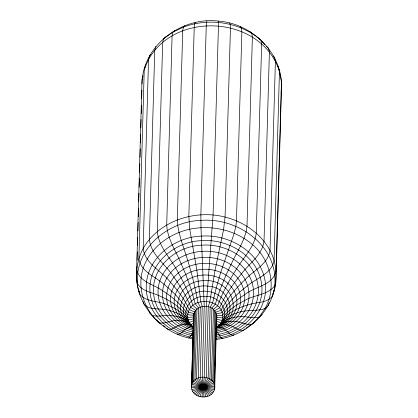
<?xml version="1.0" encoding="UTF-8"?>
<svg xmlns="http://www.w3.org/2000/svg" width="418" height="418" viewBox="0 0 418 418"><rect width="100%" height="100%" fill="white"/><g stroke="black" fill="none" stroke-linecap="round" stroke-linejoin="round"><path stroke-width="0.63" d="M141.984 83.955C142.355 45.661 181.412 16.652 218.248 21.078C253.82 23.601 285.118 55.834 281.345 92.3L275.969 281.382C272.797 311.739 246.097 336.391 216.122 339.421M277.62 66.159L278.435 67.042L281.466 81.771L276.084 270.854C272.985 285.578 254.682 286.45 244.624 294.716C236.154 300.187 228.223 306.822 222.58 315.266L216.764 315.611L214.737 388.113L191.517 386.002C193.147 373.018 215.824 374.841 214.737 388.113C213.107 401.097 190.425 399.274 191.517 386.002L193.529 315.256C194.365 308.536 202.155 304.962 208.263 306.634C214.873 307.873 218.201 314.921 216.32 321.04M136.89 266.841C132.182 301.017 159.504 333.747 192.912 338.779M137.073 260.32L137.313 251.845M137.501 245.324L137.726 237.497M137.909 230.982L138.149 222.501M138.316 216.634L138.557 208.159M138.745 201.638L138.985 193.163M139.152 187.295L139.413 178.167M139.575 172.3L139.821 163.825M140.004 157.304L140.244 148.824M140.411 142.956L140.652 134.481M140.84 127.96L141.08 119.485M141.247 113.618L141.488 105.143M141.676 98.622L141.916 90.147M192.897 338.428L191.496 387.758L214.753 386.363M192.933 337.127L193.325 323.501M193.362 322.2L193.529 315.256L187.724 314.728C181.673 304.685 172.451 297.01 162.67 290.776C153.625 284.146 138.311 281.847 136.655 268.701L142.031 79.619L143.181 75.71M214.397 388.541L214.361 389.837L191.888 384.278L193.9 313.531L188.283 312.141C182.441 301.19 173.601 292.166 164.049 284.381C155.25 276.324 140.474 271.852 138.886 258.371L144.262 69.283L148.542 59.46L149.749 55.333L150.684 54.492M214.638 380.103L214.753 376.205M215.066 365.175L215.155 361.925M215.469 350.895L215.583 346.997M215.897 335.967L215.986 332.718M273.774 290.411L273.738 291.717L272.729 294.026M201.999 397.069L204.25 377.046L206.262 306.3L213.07 214.977L218.447 25.895L218.248 21.078M144.717 68.803L145.542 64.994M281.084 93.517L281.345 92.3L281.084 91.129M155.841 46.466L154.744 50.437L149.367 239.519C151.138 255.341 166.019 264.516 173.904 277.228C180.675 286.612 186.726 296.608 190.901 307.429L195.645 310.391L193.633 381.138L212.616 392.977M269.114 302.721L268.251 305.668L264.975 308.609L259.191 317.027L251.793 324.436C245.376 325.209 239.556 321.024 233.04 321.306C227.549 320.93 222.01 322.612 217.82 326.223C239.587 316.321 229.832 286.811 207.793 286.168C185.252 282.667 169.128 311.729 190.906 324.927L187.285 324.018L182.979 324.311L178.047 325.805L171.228 329.243L168.099 329.457L166.573 327.999M206.868 20.9L206.252 25.707L200.87 214.789L200.985 227.669L204.23 306.269L202.218 377.015L204.031 397.1M199.997 396.734L206.252 377.381L208.263 306.634L209.826 301.801L215.019 270.415L223.557 229.722L225.067 216.994L230.443 27.907L230.255 24.322L229.44 22.953M198.095 396.102L208.154 378.013L210.165 307.267L212.684 302.742L216.127 288.232L220.746 272.306L234.216 233.249L235.846 226.274L236.489 220.772L241.865 31.684L241.484 28.032L240.094 26.48M216.21 323.219L219.372 325.194C223.332 318.814 230.281 314.989 237.278 312.81C246.218 309.383 256.072 311.556 264.975 308.609C277.029 287.751 270.728 260.074 252.665 244.76C235.637 229.989 211.67 224.665 189.756 229.2C169.123 233.662 149.973 247.853 143.149 268.33C136.77 287.824 144.226 309.748 159.451 323.01C165.68 323.971 171.464 319.979 177.807 320.454C182.75 320.292 187.739 321.797 191.47 325.105M195.64 22.431L194.647 23.769L194.218 27.348L188.837 216.435L189.756 229.2L196.852 270.132L200.771 301.66L202.223 306.54L200.212 377.292L206.037 396.828M196.345 395.198L209.904 378.917L211.916 308.17L215.307 304.1L219.863 290.16L226.013 275.028L233.584 259.123L240.679 245.857L244.018 238.312L246.171 231.603L246.996 226.195L252.373 37.113L251.808 33.367L249.901 31.543M192.243 325.868C173.298 313.782 187.395 288.41 207.443 291.414C216.926 292.151 226.394 299.163 227.355 309.074C228.296 317.152 222.345 323.36 216.451 327.837M219.372 325.194C223.844 319.922 230.757 317.523 237.466 316.875C244.755 315.559 252.049 318.814 259.191 317.027L262.159 314.535M164.034 38.743L166.207 36.565M184.908 25.629L183.34 27.133L172.895 32.149L163.637 38.66L162.675 42.495L157.293 231.577C158.704 247.587 171.568 258.956 178.329 272.797C184.166 283.195 189.333 294.037 192.881 305.443L196.967 309.069L194.955 379.816L211.294 394.305M233.876 334.619L233.092 335.377L230.689 334.651C226.932 331.082 222.622 326.735 217.062 326.86C246.578 315.256 231.943 277.86 203.289 280.666C177.619 281.11 166.881 314.07 191.815 325.679M174.996 30.383L172.895 32.149L172.091 35.875L166.714 224.957L167.257 230.386L169.112 237.152L172.159 244.796L178.789 258.277L185.759 274.407L191.292 289.721L195.237 303.792L198.54 307.961L196.523 378.708L209.726 395.407M245.105 328.851L243.004 330.617C237.481 330.429 233.338 325.669 227.784 325C224.262 324.185 220.448 324.499 217.318 326.406M194.798 394.049L211.451 380.066L213.462 309.32L217.626 305.83C222.371 292.731 229.132 280.457 236.651 268.758C243.589 257.159 254.557 247.137 256.265 233.108L261.642 44.021L260.921 40.159C239.979 21.966 209.099 17.41 183.34 27.133L182.713 30.775L177.336 219.858L177.697 225.375L179.024 232.398L181.224 240.444L187.828 260.56L192.541 277.338L196.146 292.955L197.892 302.517L200.306 307.115L198.294 377.862L207.955 396.254M217.397 326.636L218.98 325.523M246.134 328.13L254.363 322.346M188.56 338.047L189.95 337.096L193.017 332.085C170.774 327.482 152.11 303.98 159.791 281.084C166.677 260.498 189.667 249.415 210.432 251.469C233.301 252.895 256.072 272.541 253.36 296.79C251.124 315.7 234.049 329.938 215.845 332.723M193.382 323.187L190.712 324.749C186.653 319.362 179.991 316.729 173.48 315.888C166.385 314.352 159.143 317.377 152.22 315.376L149.456 312.795M193.508 392.685L212.741 381.435L214.753 310.684L219.565 307.873C225.025 295.463 232.842 284.24 241.442 273.821C249.389 263.371 262.049 255.179 264.019 241.29L269.396 52.208L268.544 48.206L266.705 46.487M193.931 320.627L189.213 322.445C184.604 316.29 177.415 312.701 170.131 310.746C161.515 307.193 150.109 311.562 143.562 303.745L143.013 301.368M192.505 391.149L213.744 382.966L215.756 312.22L221.065 310.177C227.084 298.551 235.742 288.524 245.157 279.517C253.857 270.352 267.834 264.186 270.018 250.502L275.394 61.42L274.438 57.261L273.126 55.955M216.822 327.372C230.088 323.767 240.245 309.257 235.951 295.552C231.718 281.899 216.832 274.145 203.101 275.065C189.647 275.671 175.936 285.243 174.285 299.257C172.895 311.514 181.861 322.931 193.137 326.829M216.106 328.391C231.854 325.084 244.661 308.364 239.598 292.208C234.864 276.951 218.227 268.288 202.887 269.312C187.854 269.991 172.535 280.687 170.685 296.341C169.071 310.642 180.006 323.814 193.346 327.681M216.602 329.41C234.435 325.941 249.238 307.209 243.506 288.911C238.239 271.93 219.727 262.29 202.652 263.429C185.921 264.186 168.867 276.089 166.813 293.514C164.943 310.015 178.021 324.917 193.482 328.872M193.842 318.741L188.194 319.958C183.215 312.998 175.685 308.353 167.864 305.192C158.803 300.317 146.279 302.731 139.565 293.959C133.713 275.483 136.44 254.478 149.367 239.519C164.87 221.341 189.584 212.981 213.07 214.977C236.165 217.177 258.805 229.722 270.018 250.502C277.751 264.61 277.259 281.1 272.458 296.007C268.727 301.122 262.295 302.125 256.443 302.862C250.628 303.985 244.891 305.574 239.425 307.883C232.309 311.269 224.325 315.459 220.923 322.936L216.247 320.972M191.831 389.487L214.418 384.628L216.43 313.881L222.078 312.664C228.484 301.906 237.748 293.17 247.67 285.677C256.856 277.886 271.747 273.879 274.083 260.456L279.459 71.373C262.023 16.171 176.396 9.943 148.542 59.46L143.165 248.543C145.25 264.098 161.677 270.833 170.445 282.26C177.927 290.5 184.688 299.534 189.349 309.686L194.61 311.896L192.599 382.642L213.65 391.473M215.756 334.755C238.84 332.07 260.456 311.52 258.204 287.218C255.529 260.32 227.277 243.166 201.795 245.173C176.678 245.92 151.112 266.841 153.542 293.499C155.538 314.122 173.465 330.095 193.095 334.113M216.054 336.385C240.862 333.689 264.218 311.671 261.804 285.562C258.946 256.835 228.771 238.516 201.56 240.658C174.734 241.458 147.429 263.8 150.031 292.271C152.204 314.691 172.002 332.017 193.456 335.842M215.735 338.277C242.555 335.795 268.116 312.189 265.514 283.974C262.467 253.36 230.313 233.84 201.314 236.123C172.723 236.975 143.63 260.78 146.399 291.121C148.74 315.177 170.095 333.731 193.147 337.634M192.928 326.479C187.755 326.51 183.763 330.591 180.2 333.872L177.906 334.52L177.211 333.747M216.749 317.366L222.554 317.894C228.176 310.271 236.165 304.769 244.561 300.589C254.16 294.659 267.436 295.338 274.652 285.849C278.973 245.899 237.643 217.24 200.833 220.396C167.911 221.378 134.408 248.794 137.595 283.733C142 291.127 150.976 292.14 158.192 295.322C163.793 297.694 169.217 300.516 174.233 303.98C179.421 307.643 184.171 312.037 187.692 317.356C188.074 321.003 189.95 324.347 192.651 326.798C178.888 316.301 187.337 296.67 203.697 296.409C221.065 294.45 233.26 315.935 217.391 327.179L216.482 326.374M216.372 319.091L221.995 320.481C227.92 297.47 186.689 294.136 187.692 317.356L193.508 317.011L193.733 318.166M193.565 330.403C173.637 326.097 157.168 304.874 164.049 284.381C170.288 265.733 191.12 255.685 209.935 257.545C228.494 258.988 247.033 272.708 248.909 292.109C250.69 311.217 234.519 327.503 216.561 330.946L220.871 337.577L222.36 338.57M160.115 323.104L157.079 320.841L156.87 319.739M163.151 325.371L165.178 326.881M258.549 37.991L260.252 39.783M261.95 41.581L264.934 44.726M138.541 289.627L139.497 291.968"/></g></svg>
